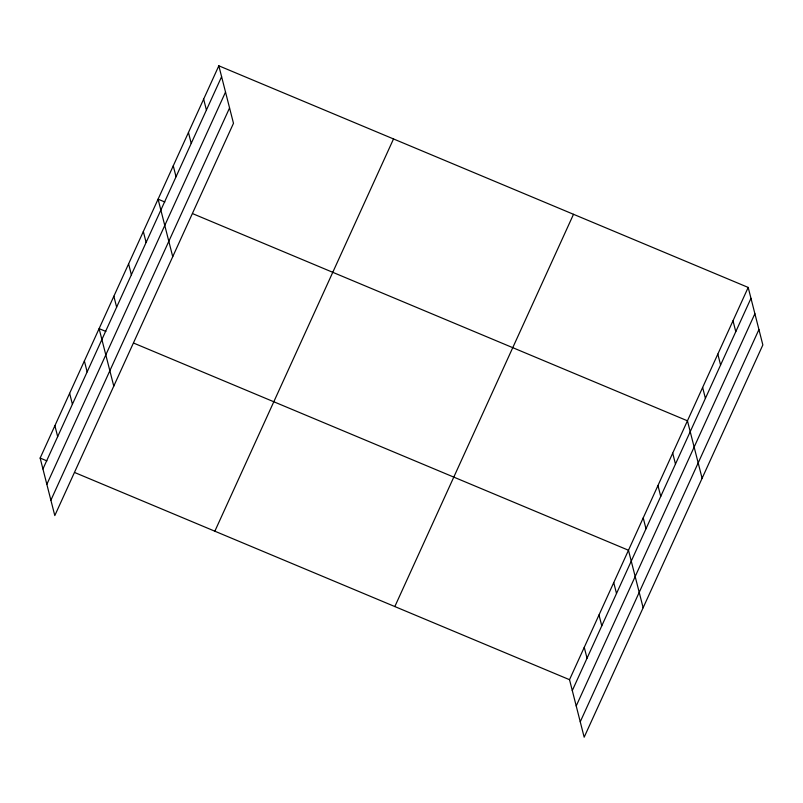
<?xml version="1.0" encoding="UTF-8"?>
<svg xmlns="http://www.w3.org/2000/svg" width="803" height="803" viewBox="0 0 803 803"><rect width="100%" height="100%" fill="white"/><g stroke="black" fill="none" stroke-linecap="round" stroke-linejoin="round"><path stroke-width="1.2" d="M218.828 65.806L233.482 123.311L54.805 515.566L40.15 458.061L218.828 65.806L748.195 287.434L762.85 344.939L584.172 737.194L569.518 679.689L748.195 287.434M42.93 468.962L221.608 76.707M46.845 484.339L225.523 92.084M50.89 500.189L229.568 107.933M214.843 531.205L393.52 138.949M394.825 606.556L573.503 214.301M572.288 690.58L750.966 298.325M576.213 705.967L754.89 313.712M580.248 721.807L758.925 329.551M164.836 202.005L158.081 199.174L172.735 256.679M193.011 213.799L687.438 420.802L702.103 478.297M105.876 331.448L99.11 328.618L113.775 386.123M134.051 343.252L628.478 550.246L643.133 607.751M40.15 458.061L46.915 460.892M75.091 472.696L569.518 679.689M733.009 320.778L735.779 331.669M717.822 354.113L720.592 365.014M702.635 387.458L705.405 398.348M672.703 453.163L675.474 464.054M657.958 485.524L660.739 496.415M643.223 517.885L645.993 528.775M613.733 582.607L616.513 593.497M598.998 614.968L601.778 625.858M584.253 647.328L587.033 658.219M203.641 99.15L206.421 110.041M188.454 132.495L191.224 143.386M173.267 165.83L176.038 176.73M143.335 231.535L146.116 242.436M128.6 263.896L131.371 274.797M113.855 296.257L116.636 307.158M84.375 360.979L87.146 371.879M69.63 393.34L72.411 404.24M54.895 425.7L57.665 436.601"/></g></svg>
